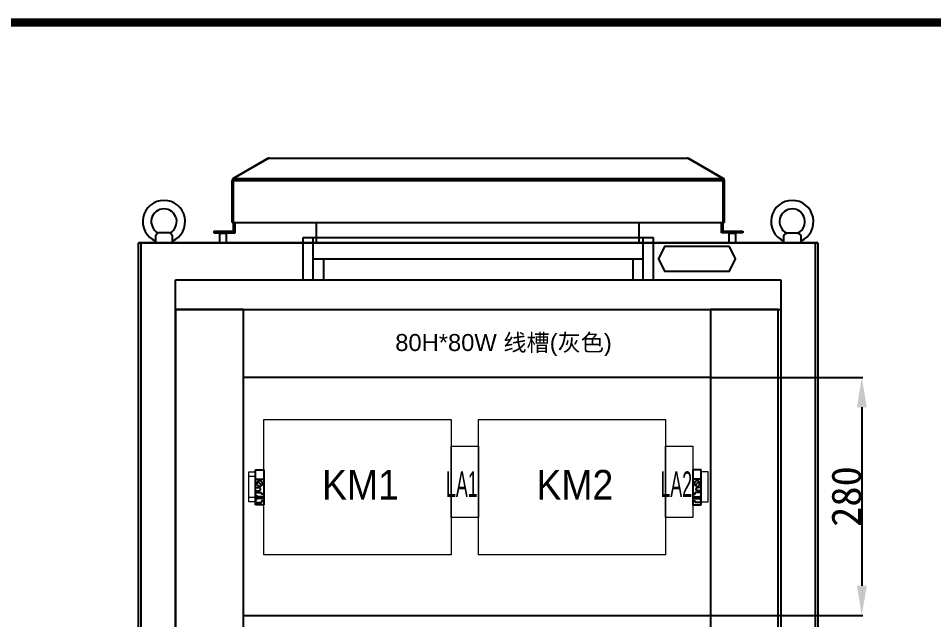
# Model space of a CAD drawing. Extents: x 81437 to 204847, y -54769 to -29444.
# Drawn here: x 92823 to 93901, y -34442 to -33734 of the extents above; entities that cross this region are included whole.
import ezdxf
from ezdxf.enums import TextEntityAlignment as Align
from ezdxf.lldxf.tags import DXFTag

# ---------------------------------------------------------------- set-up
doc = ezdxf.new("R2010")
doc.units = 0
doc.header["$LTSCALE"] = 100
doc.header["$MEASUREMENT"] = 0
doc.layers.add('PANEL', color=7, linetype='Continuous')
doc.layers.add('t', color=1, linetype='Continuous')
doc.layers.add('细实线', color=7, linetype='Continuous', lineweight=20)
doc.styles.add('HZ', font='arial.ttf', dxfattribs={"width": 0.7})
doc.styles.get("Standard").update_dxf_attribs({"font": ''})
doc.styles.add('微软雅黑', font='')
doc.styles.get('Standard').set_extended_font_data('SimSun')
doc.styles.get('微软雅黑').set_extended_font_data('Microsoft YaHei')
tags = doc.linetypes.add('HIDDEN', pattern=[0.375, 0.25, -0.125]).pattern_tags.tags
tags[6:7] = [DXFTag(74, 4), DXFTag(75, 0), DXFTag(340, '0'), DXFTag(46, 1.0), DXFTag(50, 0.0), DXFTag(44, 0.0), DXFTag(45, 0.0)]
tags[4:5] = [DXFTag(74, 4), DXFTag(75, 0), DXFTag(340, '0'), DXFTag(46, 1.0), DXFTag(50, 0.0), DXFTag(44, 0.0), DXFTag(45, 0.0)]
doc.dimstyles.new('ISO-25', dxfattribs={"dimtxt": 35, "dimasz": 35, "dimexe": 1.25, "dimexo": 0.625, "dimtad": 1, "dimtoh": 1, "dimdec": 0, "dimtxsty": 'Standard', "dimcen": 2.5, "dimadec": 0, "dimazin": 0, "dimtfac": 1, "dimtdec": 0, "dimtmove": 0, "dimatfit": 3, "dimfxl": 1, "dimarcsym": 0})

# ---------------------------------------------------------------- blocks, each defined once
blk = doc.blocks.new('图框')
at = {"layer": 't', "color": 7, "const_width": 9.62}
blk.add_lwpolyline([(4109.5, -3210.4), (4109.5, -58.9), (-6.2, -58.9), (-6.2, -3210.4)], close=True, dxfattribs=at)
at = {"color": 7, "style": '微软雅黑', "flags": 8}
for tag, p, height in [('DWG.NAME:', (1375.5, -2969.2), 25), ('DWG.NO.:', (3122, -3089.3), 24), ('图纸编号', (3309.2, -3111.3), 24), ('FILENO.:', (3122.5, -3165), 24), ('文档号', (3311.6, -3183), 24)]:
    blk.add_attdef(tag, p, '', height=height, dxfattribs=at)
at = {"color": 7, "style": '微软雅黑', "width": 0.8, "flags": 8}
for tag, p, height in [('PROJECTNAME:', (3119.3, -2971.7), 24), ('PROJECT_NAME', (3324.7, -2969.2), 25)]:
    blk.add_attdef(tag, p, '', height=height, dxfattribs=at)
at = {"color": 7, "style": '微软雅黑', "flags": 8}
for tag, height, width, p in [('RENLIU', 24, 0.7, (692, -3009.2)), ('SHUFENWANG', 24, 0.7, (879.6, -3009.2)), ('FANGHOU', 24, 0.7, (1063.6, -3009.2)), ('DANDANLI', 24, 0.7, (1243.9, -3009.2)), ('#10STATIONONTROLCABINETCOVER', 30, 0.6, (1771.7, -3076)), ('HANGZHOUHOLLYSYSAUTOMATIONCO.,LTD.', 24, 0.7, (2763.9, -3104.6))]:
    blk.add_attdef(tag, text='', height=height, dxfattribs=dict(at, width=width)).set_placement(p, align=Align.MIDDLE)
for tag, p in [('图纸名称:', (1371.6, -3024.8)), ('项目名称', (3272.9, -3045.6))]:
    blk.add_attdef(tag, text='', height=25, dxfattribs=at).set_placement(p, align=Align.BOTTOM_LEFT)
at = {"color": 7, "flags": 8}
blk.add_attdef('A', text='', height=23, dxfattribs=at).set_placement((53.7, -3033.7), align=Align.MIDDLE)
at = {"color": 7, "style": '微软雅黑', "flags": 8}
for tag, height, p in [('设计时间', 23, (207.7, -3033.7)), ('刘仁', 23, (692, -3061.1)), ('王姝芬', 23, (879.6, -3061.1)), ('侯方', 23, (1063.6, -3061.1)), ('李丹丹', 23, (1243.9, -3061.1)), ('PAGEXOFX', 24, (3947.6, -3097.9)), ('REV.', 24, (53.2, -3121.9)), ('DATE', 24, (202.7, -3121.9)), ('DESCRIPTION', 24, (445.6, -3121.9)), ('PREPARED', 24, (692, -3121.9)), ('CHECKED', 24, (879.6, -3121.9)), ('SIGNED', 24, (1063.6, -3121.9)), ('APPROVED', 24, (1243.9, -3121.9)), ('图纸名称', 30, (1771.7, -3153.6)), ('第几页共几页', 24, (3947.6, -3172.9))]:
    blk.add_attdef(tag, text='', height=height, dxfattribs=at).set_placement(p, align=Align.MIDDLE)
blk = doc.blocks.new('风帽正面')
at = {"linetype": 'Continuous'}
for p, q in [((60582.9, -62124.9), (60541.6, -62148.8)), ((60583.7, -62124.9), (60542.3, -62148.8)), ((60582.9, -62124.9), (60583.1, -62125.3)), ((60583.7, -62124.9), (61076.8, -62124.9)), ((60584.3, -62124.6), (61076.2, -62124.6)), ((61076.8, -62124.9), (61118.1, -62148.8)), ((61077.6, -62124.9), (61077.4, -62125.3)), ((61077.6, -62124.9), (61118.9, -62148.8)), ((60540.2, -62200.6), (60540.2, -62151.1)), ((60540.2, -62151.1), (60541.7, -62151.1)), ((60541.6, -62148.8), (60542.1, -62149.6)), ((60541.7, -62200.6), (60541.7, -62151.1)), ((60541.7, -62151.1), (61118.7, -62151.1)), ((60542.3, -62148.8), (61118.1, -62148.8)), ((61118.9, -62148.8), (61118.4, -62149.6)), ((61118.7, -62200.6), (61118.7, -62151.1)), ((61120.2, -62151.1), (61118.7, -62151.1)), ((61120.2, -62200.6), (61120.2, -62151.1)), ((60540.2, -62200.6), (60541.7, -62200.6)), ((60541.7, -62210.6), (60541.7, -62200.6)), ((60541.7, -62200.6), (61118.7, -62200.6)), ((60543.7, -62212.6), (60543.7, -62200.6)), ((60639.7, -62224.6), (60639.7, -62200.6)), ((61019.7, -62224.6), (61019.7, -62200.6)), ((61116.7, -62212.6), (61116.7, -62200.6)), ((61118.7, -62210.6), (61118.7, -62200.6)), ((61120.2, -62200.6), (61118.7, -62200.6)), ((60518.7, -62210.6), (60518.7, -62212.6)), ((60518.7, -62210.6), (60541.7, -62210.6)), ((60518.7, -62212.6), (60543.7, -62212.6)), ((60521.7, -62210.6), (60521.7, -62212.6)), ((60526.2, -62212.6), (60525.7, -62213.1)), ((60525.7, -62224.6), (60525.7, -62213.1)), ((60525.7, -62213.1), (60533.7, -62213.1)), ((60533.7, -62213.1), (60533.2, -62212.6)), ((60533.7, -62224.6), (60533.7, -62213.1)), ((60543.7, -62212.6), (60541.7, -62210.6)), ((61116.7, -62212.6), (61118.7, -62210.6)), ((61141.7, -62212.6), (61116.7, -62212.6)), ((61118.7, -62210.6), (61141.7, -62210.6)), ((61126.2, -62212.6), (61125.7, -62213.1)), ((61125.7, -62224.6), (61125.7, -62213.1)), ((61125.7, -62213.1), (61133.7, -62213.1)), ((61133.7, -62213.1), (61133.2, -62212.6)), ((61133.7, -62224.6), (61133.7, -62213.1)), ((61138.7, -62210.6), (61138.7, -62212.6)), ((61141.7, -62210.6), (61141.7, -62212.6))]:
    blk.add_line(p, q, dxfattribs=at)
for centre, radius, start, end in [((60584.3, -62127.3), 2.7, 90, 120), ((61076.2, -62127.3), 2.7, 60, 90), ((60542.9, -62151.1), 2.7, 120, 180), ((60693.6, -62183.3), 155.2, 167.8738, 168.0486), ((60588.1, -62160.6), 47.3, 167.3118, 167.8829), ((61072.4, -62160.6), 47.3, 12.1171, 12.6882), ((60966.9, -62183.3), 155.2, 11.9514, 12.1262), ((61117.5, -62151.1), 2.7, 0, 60)]:
    blk.add_arc(centre, radius, start, end, dxfattribs=at)
for points, start_tangent, end_tangent in [([(60583.7, -62124.9), (60583.8, -62124.8), (60584.1, -62124.6)], (0.647129, 0.762381), (0.925529, 0.378677)), ([(60584.1, -62124.6), (60584.3, -62124.6)], (0.925529, 0.378677), (1, 0)), ([(61076.4, -62124.6), (61076.2, -62124.6)], (-0.925529, 0.378677), (-1, 0)), ([(61076.8, -62124.9), (61076.7, -62124.8), (61076.4, -62124.6)], (-0.647129, 0.762381), (-0.925529, 0.378677)), ([(60542.1, -62149.4), (60542.1, -62149.6), (60541.9, -62150.2)], (-0.266985, -0.963701), (-0.2203, -0.975432)), ([(60542.3, -62148.8), (60542.3, -62148.9), (60542.1, -62149.4)], (-0.390683, -0.920525), (-0.266985, -0.963701)), ([(61118.1, -62148.8), (61118.2, -62148.9), (61118.3, -62149.4)], (0.390683, -0.920525), (0.266985, -0.963701)), ([(61118.3, -62149.4), (61118.4, -62149.6), (61118.5, -62150.2)], (0.266985, -0.963701), (0.2203, -0.975432))]:
    blk.add_spline(points, degree=3, dxfattribs=dict(at, start_tangent=start_tangent, end_tangent=end_tangent))
blk = doc.blocks.new('LAMP')
at = {"layer": 'PANEL', "color": 9}
for p, q in [((-206.2, 0), (206.2, 0)), ((-206.2, -50), (-206.2, 0)), ((-194.2, -50), (-194.2, 0)), ((194.2, -50), (194.2, 0)), ((206.2, 0), (206.2, -50)), ((-194.2, -25), (194.2, -25)), ((-182.2, -25), (-182.2, -50)), ((182.2, -25), (182.2, -50)), ((206.2, -50), (-206.2, -50))]:
    blk.add_line(p, q, dxfattribs=at)
blk = doc.blocks.new('堵头')
at = {"color": 53}
for p, q in [((0, -41), (0, 0)), ((0, 0), (10, 0)), ((10, 0), (10, -41)), ((0, -11), (10, -11)), ((0, -20.6), (4, -20.6)), ((7.3, -18.3), (2.7, -13.8)), ((0, -24.6), (4, -24.6)), ((0, -26.6), (7, -26.6)), ((0, -29.6), (1, -29.6)), ((1, -29.6), (1, -31.6)), ((10, -31.6), (1, -31.6)), ((7, -28.6), (7, -26.6)), ((10, -28.6), (7, -28.6)), ((0, -35.6), (1, -35.6)), ((0, -38.6), (7, -38.6)), ((10, -41), (0, -41)), ((10, -33.6), (1, -33.6)), ((1, -35.6), (1, -33.6)), ((10, -36.6), (7, -36.6)), ((7, -36.6), (7, -38.6))]:
    blk.add_line(p, q, dxfattribs=at)
blk.add_arc((4, -22.6), 2, 270, 90, dxfattribs=at)
blk.add_ellipse((5, -16.1), major_axis=(0, -3.5), ratio=0.857143, start_param=4.712389, end_param=10.995574, dxfattribs=at)
blk = doc.blocks.new('*D183')
at = {"color": 0, "lineweight": -2, "transparency": 16777216}
for p, q in [((93638.6, -34157.2), (93817.7, -34157.2)), ((93816.4, -34192.2), (93816.4, -34402.3)), ((93638.6, -34437.3), (93817.7, -34437.3))]:
    blk.add_line(p, q, dxfattribs=at)
at = {"color": 0, "transparency": 16777216}
for points in [[(93810.6, -34192.2), (93822.3, -34192.2), (93816.4, -34157.2)], [(93810.6, -34402.3), (93822.3, -34402.3), (93816.4, -34437.3)]]:
    blk.add_solid(points, dxfattribs=at)
at = {"layer": 'Defpoints', "color": 0, "transparency": 16777216}
for p in [(93638, -34157.2), (93638, -34437.3, 63738.9), (93816.4, -34437.3)]:
    blk.add_point(p, dxfattribs=at)
at = {"color": 0, "transparency": 16777216, "insert": (93798.3, -34297.3), "char_height": 35, "attachment_point": 5, "rotation": 90}
blk.add_mtext('280', dxfattribs=at)

msp = doc.modelspace()

# ---------------------------------------------------------------- linework, layer by layer
at = {"color": 7}
for p, q in [((92964.5, -36108.7), (92964.5, -33998.7)), ((92964.5, -33998.7), (93764.5, -33998.7)), ((92964.5, -36108.7), (92964.5, -33998.7)), ((93764.5, -33998.7), (93764.5, -36108.7)), ((93764.5, -33998.7), (93764.5, -36108.7)), ((93008, -35955.2), (93008, -34042.2)), ((93721, -34042.2), (93721, -34120.2)), ((93721, -34042.2), (93721, -34120.2)), ((93721, -34042.2), (93721, -34120.2)), ((93008, -34122.7), (93008, -35923.1)), ((93721, -34120.2), (93721, -35955.2))]:
    msp.add_line(p, q, dxfattribs=at)
at = {"color": 7, "linetype": 'HIDDEN'}
for p, q in [((92967.7, -35998.7), (92967.7, -33998.7)), ((92967.7, -35998.7), (92967.7, -33998.7)), ((93761.3, -33998.7), (93761.3, -35998.7)), ((93761.3, -33998.7), (93761.3, -35998.7))]:
    msp.add_line(p, q, dxfattribs=at)
msp.add_line((93008, -34077.2), (93721, -34077.2))
msp.add_line((93008, -34077.2), (93721, -34077.2))
msp.add_line((93008, -34077.2), (93721, -34077.2))
at = {"color": 7}
for points in [[(93004.5, -33998.7), (93004.5, -33991.7, 0.414214), (92999.5, -33986.7), (92989.5, -33986.7, 0.414214), (92984.5, -33991.7), (92984.5, -33998.7)], [(93724.5, -33998.7), (93724.5, -33991.7, -0.414214), (93729.5, -33986.7), (93739.5, -33986.7, -0.414214), (93744.5, -33991.7), (93744.5, -33998.7)]]:
    msp.add_lwpolyline(points, format="xyb", dxfattribs=at)
at = {"color": 3}
msp.add_lwpolyline([(93660.5, -34002.9), (93584, -34002.9), (93576.8, -34017.4), (93584, -34031.9), (93660.5, -34031.9), (93667.7, -34017.4), (93660.5, -34002.9)], dxfattribs=at)
at = {"color": 7}
msp.add_lwpolyline([(93008, -34042.2), (93721, -34042.2)], dxfattribs=at)
for points in [[(93008, -35877.7), (93088, -35877.7), (93088, -34077.2), (93008, -34077.2)], [(93088, -34077.2), (93638, -34077.2), (93638, -34157.2), (93088, -34157.2)], [(93638, -35877.7), (93718, -35877.7), (93718, -34077.2), (93638, -34077.2)]]:
    msp.add_lwpolyline(points, close=True)
at = {"color": 6, "lineweight": 0}
for points in [[(93094.3, -34268.4), (93102.3, -34268.4), (93102.3, -34303.4), (93094.3, -34303.4)], [(93094.3, -34273.4), (93102.3, -34273.4), (93102.3, -34298.4), (93094.3, -34298.4)], [(93635.3, -34268.4), (93627.3, -34268.4), (93627.3, -34303.4), (93635.3, -34303.4)]]:
    msp.add_lwpolyline(points, close=True, dxfattribs=at)
at = {"elevation": 63738.9}
msp.add_lwpolyline([(93088, -34437.3), (93638, -34437.3), (93638, -34517.3), (93088, -34517.3)], close=True, dxfattribs=at)
at = {"color": 7}
for centre, radius, start, end in [((92994.5, -33973.7), 25, 293.5782, 246.4218), ((93734.5, -33973.7), 25, 293.5782, 246.4218), ((92994.5, -33973.7), 15, 297.5291, 242.4709), ((93734.5, -33973.7), 15, 297.5291, 242.4709)]:
    msp.add_arc(centre, radius, start, end, dxfattribs=at)
at = {"layer": 'PANEL'}
msp.add_line((93764.5, -33998.7), (92964.5, -33998.7), dxfattribs=at)
at = {"layer": '细实线', "color": 0}
for points in [[(93112.3, -34206.8), (93332.7, -34206.8), (93332.7, -34366), (93112.3, -34366)], [(93364.8, -34206.8), (93585.2, -34206.8), (93585.2, -34366), (93364.8, -34366)], [(93332.7, -34238.2), (93364.8, -34238.2), (93364.8, -34321.9), (93332.7, -34321.9)], [(93585.2, -34238), (93617.3, -34238), (93617.3, -34321.8), (93585.2, -34321.8)]]:
    msp.add_lwpolyline(points, close=True, dxfattribs=at)

# ---------------------------------------------------------------- block references
at = {"color": 1}
msp.add_blockref('图框', (91437.5, -33680.3), dxfattribs=at)
at = {"lineweight": 20}
msp.add_blockref('风帽正面', (32534.5, 28225.8), dxfattribs=at)
at = {"color": 7}
msp.add_blockref('LAMP', (93364.5, -33992.5), dxfattribs=at)
at = {"lineweight": 0}
msp.add_blockref('堵头', (93102.3, -34265.9), dxfattribs=at)
at = {"lineweight": 0, "xscale": -1}
msp.add_blockref('堵头', (93627.3, -34265.9), dxfattribs=at)

# ---------------------------------------------------------------- texts
at = {"lineweight": 0, "style": 'HZ'}
msp.add_text('80H*80W 线槽(灰色)', height=20, dxfattribs=at).set_placement((93266.9, -34126))
at = {"layer": '细实线', "color": 7, "linetype": 'ByBlock', "style": 'HZ', "width": 0.9}
for s, p in [('KM1', (93180.7, -34301)), ('KM2', (93433.2, -34301))]:
    msp.add_text(s, height=35, dxfattribs=at).set_placement(p)
at = {"layer": '细实线', "color": 7, "style": 'HZ', "width": 0.5}
for s, p in [('LA1', (93326.7, -34297.7)), ('LA2', (93579.2, -34297.7))]:
    msp.add_text(s, height=30, dxfattribs=at).set_placement(p)

# ---------------------------------------------------------------- dimensions: what is measured, and where the dimension line sits
at = {"color": 3}
dim = msp.add_linear_dim(base=(93816.4, -34437.3), p1=(93638, -34157.2), p2=(93638, -34437.3, 63738.9), angle=90, dimstyle='ISO-25', dxfattribs=at)
dim.commit()
dim.dimension.update_dxf_attribs({"geometry": '*D183', "text_midpoint": (93798.3, -34297.3)})

doc.saveas('drawing.dxf')
